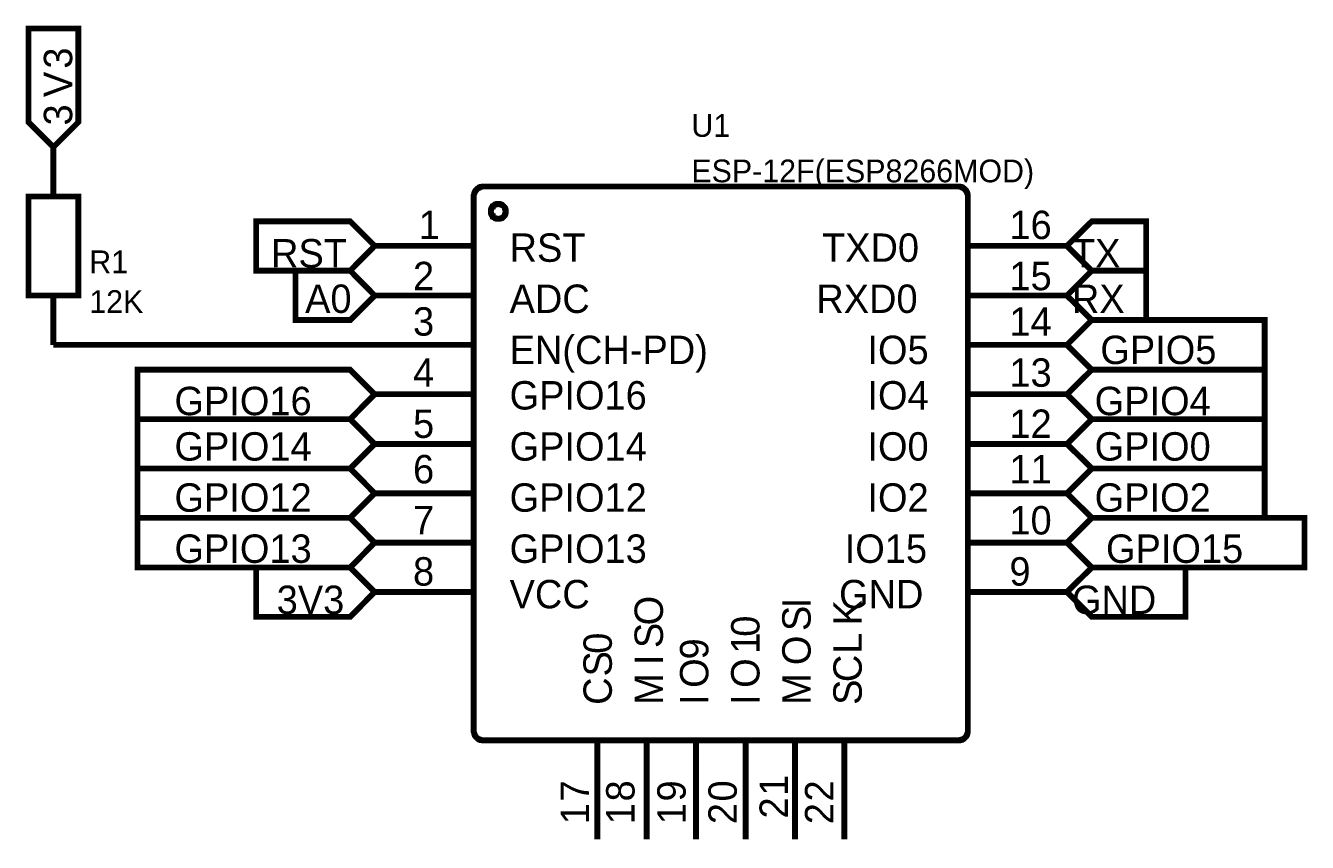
# Model space of a CAD drawing. Header units: millimetres. Extents: x 0 to 282, y 0 to 206.
# Drawn here: x 72.6 to 138.4, y 97.7 to 139.6 of the extents above; entities that cross this region are included whole.
import ezdxf

# ---------------------------------------------------------------- set-up
doc = ezdxf.new("R2010")
doc.units = ezdxf.units.MM
doc.layers.add('Sheet', color=255, linetype='Continuous')

msp = doc.modelspace()

# ---------------------------------------------------------------- linework, layer by layer
at = {"layer": 'Sheet'}
for points, const_width in [([(75.302, 134.68), (74.025, 133.403), (72.749, 134.68), (72.749, 139.494), (75.302, 139.494), (75.302, 134.68)], 0.3), ([(75.302, 134.68), (74.025, 133.403), (72.749, 134.68), (72.749, 139.494), (75.302, 139.494), (75.302, 134.68)], 0.0991), ([(72.749, 130.868), (75.302, 130.868), (75.302, 125.78), (72.749, 125.78), (72.749, 130.868)], 0.3), ([(84.439, 127.057), (84.439, 129.591), (89.272, 129.591), (90.53, 128.333), (89.272, 127.057), (84.439, 127.057)], 0.3), ([(127.37, 127.057), (126.093, 128.333), (127.37, 129.591), (130.16, 129.591), (130.16, 127.057), (127.37, 127.057)], 0.3), ([(84.439, 127.057), (84.439, 129.591), (89.272, 129.591), (90.53, 128.333), (89.272, 127.057), (84.439, 127.057)], 0.0991), ([(127.37, 127.057), (126.093, 128.333), (127.37, 129.591), (130.16, 129.591), (130.16, 127.057), (127.37, 127.057)], 0.0991), ([(86.463, 124.522), (86.463, 127.057), (89.272, 127.057), (90.53, 125.78), (89.272, 124.522), (86.463, 124.522)], 0.3), ([(86.463, 124.522), (86.463, 127.057), (89.272, 127.057), (90.53, 125.78), (89.272, 124.522), (86.463, 124.522)], 0.0991), ([(127.37, 124.522), (126.093, 125.78), (127.37, 127.057), (130.16, 127.057), (130.16, 124.522), (127.37, 124.522)], 0.3), ([(127.37, 124.522), (126.093, 125.78), (127.37, 127.057), (130.16, 127.057), (130.16, 124.522), (127.37, 124.522)], 0.0991), ([(127.37, 121.968), (126.093, 123.245), (127.37, 124.522), (136.251, 124.522), (136.251, 121.968), (127.37, 121.968)], 0.3), ([(127.37, 121.968), (126.093, 123.245), (127.37, 124.522), (136.251, 124.522), (136.251, 121.968), (127.37, 121.968)], 0.0991), ([(78.348, 119.433), (78.348, 121.968), (89.272, 121.968), (90.53, 120.71), (89.272, 119.433), (78.348, 119.433)], 0.3), ([(78.348, 119.433), (78.348, 121.968), (89.272, 121.968), (90.53, 120.71), (89.272, 119.433), (78.348, 119.433)], 0.0991), ([(127.37, 119.433), (126.093, 120.71), (127.37, 121.968), (136.251, 121.968), (136.251, 119.433), (127.37, 119.433)], 0.3), ([(127.37, 119.433), (126.093, 120.71), (127.37, 121.968), (136.251, 121.968), (136.251, 119.433), (127.37, 119.433)], 0.0991), ([(78.348, 116.899), (78.348, 119.433), (89.272, 119.433), (90.53, 118.157), (89.272, 116.899), (78.348, 116.899)], 0.3), ([(78.348, 116.899), (78.348, 119.433), (89.272, 119.433), (90.53, 118.157), (89.272, 116.899), (78.348, 116.899)], 0.0991), ([(127.37, 116.899), (126.093, 118.157), (127.37, 119.433), (136.251, 119.433), (136.251, 116.899), (127.37, 116.899)], 0.3), ([(127.37, 116.899), (126.093, 118.157), (127.37, 119.433), (136.251, 119.433), (136.251, 116.899), (127.37, 116.899)], 0.0991), ([(78.348, 114.364), (78.348, 116.899), (89.272, 116.899), (90.53, 115.622), (89.272, 114.364), (78.348, 114.364)], 0.3), ([(78.348, 114.364), (78.348, 116.899), (89.272, 116.899), (90.53, 115.622), (89.272, 114.364), (78.348, 114.364)], 0.0991), ([(127.37, 114.364), (126.093, 115.622), (127.37, 116.899), (136.251, 116.899), (136.251, 114.364), (127.37, 114.364)], 0.3), ([(127.37, 114.364), (126.093, 115.622), (127.37, 116.899), (136.251, 116.899), (136.251, 114.364), (127.37, 114.364)], 0.0991), ([(78.348, 111.81), (78.348, 114.364), (89.272, 114.364), (90.53, 113.087), (89.272, 111.81), (78.348, 111.81)], 0.3), ([(78.348, 111.81), (78.348, 114.364), (89.272, 114.364), (90.53, 113.087), (89.272, 111.81), (78.348, 111.81)], 0.0991), ([(127.37, 111.81), (126.093, 113.087), (127.37, 114.364), (138.294, 114.364), (138.294, 111.81), (127.37, 111.81)], 0.3), ([(127.37, 111.81), (126.093, 113.087), (127.37, 114.364), (138.294, 114.364), (138.294, 111.81), (127.37, 111.81)], 0.0991), ([(84.439, 109.276), (84.439, 111.81), (89.272, 111.81), (90.53, 110.552), (89.272, 109.276), (84.439, 109.276)], 0.3), ([(127.37, 109.276), (126.093, 110.552), (127.37, 111.81), (132.184, 111.81), (132.184, 109.276), (127.37, 109.276)], 0.3), ([(84.439, 109.276), (84.439, 111.81), (89.272, 111.81), (90.53, 110.552), (89.272, 109.276), (84.439, 109.276)], 0.0991), ([(127.37, 109.276), (126.093, 110.552), (127.37, 111.81), (132.184, 111.81), (132.184, 109.276), (127.37, 109.276)], 0.0991)]:
    msp.add_lwpolyline(points, close=True, dxfattribs=dict(at, const_width=const_width))
for points, const_width in [([(74.025, 130.868), (74.025, 133.403)], 0.3), ([(95.618, 130.868), (95.618, 130.886), (95.618, 130.923), (95.618, 130.941), (95.637, 130.977), (95.637, 130.996), (95.637, 131.014), (95.655, 131.032), (95.655, 131.069), (95.673, 131.087), (95.673, 131.105), (95.691, 131.123), (95.71, 131.142), (95.71, 131.178), (95.728, 131.196), (95.746, 131.215), (95.764, 131.233), (95.783, 131.251), (95.801, 131.251), (95.819, 131.269), (95.837, 131.287), (95.855, 131.306), (95.874, 131.324), (95.91, 131.324), (95.928, 131.342), (95.947, 131.342), (95.965, 131.36), (96.001, 131.36), (96.02, 131.36), (96.056, 131.379), (96.074, 131.379), (96.111, 131.379), (96.129, 131.379)], 0.3), ([(96.129, 131.379), (120.512, 131.379)], 0.3), ([(120.512, 131.379), (120.531, 131.379), (120.567, 131.379), (120.585, 131.379), (120.604, 131.36), (120.64, 131.36), (120.658, 131.36), (120.677, 131.342), (120.713, 131.342), (120.731, 131.324), (120.749, 131.324), (120.768, 131.306), (120.786, 131.287), (120.804, 131.269), (120.822, 131.251), (120.841, 131.251), (120.859, 131.233), (120.877, 131.215), (120.895, 131.196), (120.914, 131.178), (120.914, 131.142), (120.932, 131.123), (120.95, 131.105), (120.95, 131.087), (120.968, 131.069), (120.968, 131.032), (120.987, 131.014), (120.987, 130.996), (120.987, 130.977), (121.005, 130.941), (121.005, 130.923), (121.005, 130.886), (121.005, 130.868)], 0.3), ([(95.618, 103.44), (95.618, 130.868)], 0.3), ([(96.494, 130.102), (96.494, 130.12), (96.494, 130.139), (96.494, 130.157), (96.494, 130.175), (96.512, 130.193), (96.512, 130.211), (96.512, 130.23), (96.53, 130.248), (96.53, 130.266), (96.549, 130.284), (96.549, 130.303), (96.567, 130.321), (96.567, 130.339), (96.585, 130.357), (96.603, 130.357), (96.603, 130.376), (96.621, 130.394), (96.64, 130.394), (96.658, 130.412), (96.676, 130.43), (96.676, 130.43), (96.694, 130.449), (96.713, 130.449), (96.731, 130.449), (96.749, 130.467), (96.767, 130.467), (96.786, 130.467), (96.804, 130.485), (96.822, 130.485), (96.84, 130.485), (96.859, 130.485), (96.877, 130.485)], 0.3), ([(96.494, 130.102), (96.494, 130.12), (96.494, 130.139), (96.494, 130.157), (96.494, 130.175), (96.512, 130.193), (96.512, 130.211), (96.512, 130.23), (96.53, 130.248), (96.53, 130.266), (96.549, 130.284), (96.549, 130.303), (96.567, 130.321), (96.567, 130.339), (96.585, 130.357), (96.603, 130.357), (96.603, 130.376), (96.621, 130.394), (96.64, 130.394), (96.658, 130.412), (96.676, 130.43), (96.676, 130.43), (96.694, 130.449), (96.713, 130.449), (96.731, 130.449), (96.749, 130.467), (96.767, 130.467), (96.786, 130.467), (96.804, 130.485), (96.822, 130.485), (96.84, 130.485), (96.859, 130.485), (96.877, 130.485)], 0.3), ([(96.494, 130.102), (96.494, 130.12), (96.494, 130.139), (96.494, 130.157), (96.494, 130.175), (96.512, 130.193), (96.512, 130.211), (96.512, 130.23), (96.53, 130.248), (96.53, 130.266), (96.549, 130.284), (96.549, 130.303), (96.567, 130.321), (96.567, 130.339), (96.585, 130.357), (96.603, 130.357), (96.603, 130.376), (96.621, 130.394), (96.64, 130.394), (96.658, 130.412), (96.676, 130.43), (96.676, 130.43), (96.694, 130.449), (96.713, 130.449), (96.731, 130.449), (96.749, 130.467), (96.767, 130.467), (96.786, 130.467), (96.804, 130.485), (96.822, 130.485), (96.84, 130.485), (96.859, 130.485), (96.877, 130.485)], 0.0991), ([(96.494, 130.102), (96.494, 130.12), (96.494, 130.139), (96.494, 130.157), (96.494, 130.175), (96.512, 130.193), (96.512, 130.211), (96.512, 130.23), (96.53, 130.248), (96.53, 130.266), (96.549, 130.284), (96.549, 130.303), (96.567, 130.321), (96.567, 130.339), (96.585, 130.357), (96.603, 130.357), (96.603, 130.376), (96.621, 130.394), (96.64, 130.394), (96.658, 130.412), (96.676, 130.43), (96.676, 130.43), (96.694, 130.449), (96.713, 130.449), (96.731, 130.449), (96.749, 130.467), (96.767, 130.467), (96.786, 130.467), (96.804, 130.485), (96.822, 130.485), (96.84, 130.485), (96.859, 130.485), (96.877, 130.485)], 0.0991), ([(96.877, 130.485), (96.877, 130.485)], 0.3), ([(96.877, 130.485), (96.895, 130.485), (96.913, 130.485), (96.931, 130.485), (96.95, 130.485), (96.968, 130.467), (96.986, 130.467), (97.004, 130.467), (97.023, 130.449), (97.041, 130.449), (97.059, 130.449), (97.077, 130.43), (97.096, 130.43), (97.114, 130.412), (97.132, 130.394), (97.132, 130.394), (97.15, 130.376), (97.169, 130.357), (97.169, 130.357), (97.187, 130.339), (97.205, 130.321), (97.205, 130.303), (97.223, 130.284), (97.223, 130.266), (97.223, 130.248), (97.242, 130.23), (97.242, 130.211), (97.242, 130.193), (97.26, 130.175), (97.26, 130.157), (97.26, 130.139), (97.26, 130.12), (97.26, 130.102)], 0.3), ([(96.877, 130.485), (96.877, 130.485)], 0.3), ([(96.877, 130.485), (96.895, 130.485), (96.913, 130.485), (96.931, 130.485), (96.95, 130.485), (96.968, 130.467), (96.986, 130.467), (97.004, 130.467), (97.023, 130.449), (97.041, 130.449), (97.059, 130.449), (97.077, 130.43), (97.096, 130.43), (97.114, 130.412), (97.132, 130.394), (97.132, 130.394), (97.15, 130.376), (97.169, 130.357), (97.169, 130.357), (97.187, 130.339), (97.205, 130.321), (97.205, 130.303), (97.223, 130.284), (97.223, 130.266), (97.223, 130.248), (97.242, 130.23), (97.242, 130.211), (97.242, 130.193), (97.26, 130.175), (97.26, 130.157), (97.26, 130.139), (97.26, 130.12), (97.26, 130.102)], 0.3), ([(96.877, 130.485), (96.877, 130.485)], 0.0991), ([(96.877, 130.485), (96.895, 130.485), (96.913, 130.485), (96.931, 130.485), (96.95, 130.485), (96.968, 130.467), (96.986, 130.467), (97.004, 130.467), (97.023, 130.449), (97.041, 130.449), (97.059, 130.449), (97.077, 130.43), (97.096, 130.43), (97.114, 130.412), (97.132, 130.394), (97.132, 130.394), (97.15, 130.376), (97.169, 130.357), (97.169, 130.357), (97.187, 130.339), (97.205, 130.321), (97.205, 130.303), (97.223, 130.284), (97.223, 130.266), (97.223, 130.248), (97.242, 130.23), (97.242, 130.211), (97.242, 130.193), (97.26, 130.175), (97.26, 130.157), (97.26, 130.139), (97.26, 130.12), (97.26, 130.102)], 0.0991), ([(96.877, 130.485), (96.877, 130.485)], 0.0991), ([(96.877, 130.485), (96.895, 130.485), (96.913, 130.485), (96.931, 130.485), (96.95, 130.485), (96.968, 130.467), (96.986, 130.467), (97.004, 130.467), (97.023, 130.449), (97.041, 130.449), (97.059, 130.449), (97.077, 130.43), (97.096, 130.43), (97.114, 130.412), (97.132, 130.394), (97.132, 130.394), (97.15, 130.376), (97.169, 130.357), (97.169, 130.357), (97.187, 130.339), (97.205, 130.321), (97.205, 130.303), (97.223, 130.284), (97.223, 130.266), (97.223, 130.248), (97.242, 130.23), (97.242, 130.211), (97.242, 130.193), (97.26, 130.175), (97.26, 130.157), (97.26, 130.139), (97.26, 130.12), (97.26, 130.102)], 0.0991), ([(121.005, 130.868), (121.005, 130.868), (121.005, 130.868), (121.005, 130.868), (121.005, 130.868), (121.005, 130.868), (121.005, 130.868), (121.005, 130.868), (121.005, 130.868), (121.005, 130.868), (121.005, 130.868), (121.005, 130.868), (121.005, 130.868), (121.005, 130.868), (121.005, 130.868), (121.005, 130.868), (121.005, 130.868), (121.005, 130.868), (121.005, 130.868), (121.005, 130.868), (121.005, 130.868), (121.005, 130.868), (121.005, 130.868), (121.005, 130.868), (121.005, 130.868), (121.005, 130.868), (121.005, 130.868), (121.005, 130.868), (121.005, 130.868), (121.005, 130.868), (121.005, 130.868), (121.005, 130.868), (121.005, 130.868)], 0.3), ([(121.005, 130.868), (121.005, 103.44)], 0.3), ([(96.877, 129.719), (96.859, 129.719), (96.84, 129.719), (96.822, 129.719), (96.804, 129.719), (96.786, 129.737), (96.767, 129.737), (96.749, 129.737), (96.731, 129.756), (96.713, 129.756), (96.694, 129.756), (96.676, 129.774), (96.676, 129.774), (96.658, 129.792), (96.64, 129.81), (96.621, 129.81), (96.603, 129.829), (96.603, 129.847), (96.585, 129.847), (96.567, 129.865), (96.567, 129.883), (96.549, 129.901), (96.549, 129.92), (96.53, 129.938), (96.53, 129.956), (96.512, 129.974), (96.512, 129.993), (96.512, 130.011), (96.494, 130.029), (96.494, 130.047), (96.494, 130.066), (96.494, 130.084), (96.494, 130.102)], 0.3), ([(96.494, 130.102), (96.494, 130.102)], 0.3), ([(96.877, 129.719), (96.859, 129.719), (96.84, 129.719), (96.822, 129.719), (96.804, 129.719), (96.786, 129.737), (96.767, 129.737), (96.749, 129.737), (96.731, 129.756), (96.713, 129.756), (96.694, 129.756), (96.676, 129.774), (96.676, 129.774), (96.658, 129.792), (96.64, 129.81), (96.621, 129.81), (96.603, 129.829), (96.603, 129.847), (96.585, 129.847), (96.567, 129.865), (96.567, 129.883), (96.549, 129.901), (96.549, 129.92), (96.53, 129.938), (96.53, 129.956), (96.512, 129.974), (96.512, 129.993), (96.512, 130.011), (96.494, 130.029), (96.494, 130.047), (96.494, 130.066), (96.494, 130.084), (96.494, 130.102)], 0.3), ([(96.494, 130.102), (96.494, 130.102)], 0.3), ([(96.877, 129.719), (96.859, 129.719), (96.84, 129.719), (96.822, 129.719), (96.804, 129.719), (96.786, 129.737), (96.767, 129.737), (96.749, 129.737), (96.731, 129.756), (96.713, 129.756), (96.694, 129.756), (96.676, 129.774), (96.676, 129.774), (96.658, 129.792), (96.64, 129.81), (96.621, 129.81), (96.603, 129.829), (96.603, 129.847), (96.585, 129.847), (96.567, 129.865), (96.567, 129.883), (96.549, 129.901), (96.549, 129.92), (96.53, 129.938), (96.53, 129.956), (96.512, 129.974), (96.512, 129.993), (96.512, 130.011), (96.494, 130.029), (96.494, 130.047), (96.494, 130.066), (96.494, 130.084), (96.494, 130.102)], 0.0991), ([(96.494, 130.102), (96.494, 130.102)], 0.0991), ([(96.877, 129.719), (96.859, 129.719), (96.84, 129.719), (96.822, 129.719), (96.804, 129.719), (96.786, 129.737), (96.767, 129.737), (96.749, 129.737), (96.731, 129.756), (96.713, 129.756), (96.694, 129.756), (96.676, 129.774), (96.676, 129.774), (96.658, 129.792), (96.64, 129.81), (96.621, 129.81), (96.603, 129.829), (96.603, 129.847), (96.585, 129.847), (96.567, 129.865), (96.567, 129.883), (96.549, 129.901), (96.549, 129.92), (96.53, 129.938), (96.53, 129.956), (96.512, 129.974), (96.512, 129.993), (96.512, 130.011), (96.494, 130.029), (96.494, 130.047), (96.494, 130.066), (96.494, 130.084), (96.494, 130.102)], 0.0991), ([(96.494, 130.102), (96.494, 130.102)], 0.0991), ([(97.26, 130.102), (97.26, 130.084), (97.26, 130.066), (97.26, 130.047), (97.26, 130.029), (97.242, 130.011), (97.242, 129.993), (97.242, 129.974), (97.223, 129.956), (97.223, 129.938), (97.223, 129.92), (97.205, 129.901), (97.205, 129.883), (97.187, 129.865), (97.169, 129.847), (97.169, 129.847), (97.15, 129.829), (97.132, 129.81), (97.132, 129.81), (97.114, 129.792), (97.096, 129.774), (97.077, 129.774), (97.059, 129.756), (97.041, 129.756), (97.023, 129.756), (97.004, 129.737), (96.986, 129.737), (96.968, 129.737), (96.95, 129.719), (96.931, 129.719), (96.913, 129.719), (96.895, 129.719), (96.877, 129.719)], 0.3), ([(97.26, 130.102), (97.26, 130.084), (97.26, 130.066), (97.26, 130.047), (97.26, 130.029), (97.242, 130.011), (97.242, 129.993), (97.242, 129.974), (97.223, 129.956), (97.223, 129.938), (97.223, 129.92), (97.205, 129.901), (97.205, 129.883), (97.187, 129.865), (97.169, 129.847), (97.169, 129.847), (97.15, 129.829), (97.132, 129.81), (97.132, 129.81), (97.114, 129.792), (97.096, 129.774), (97.077, 129.774), (97.059, 129.756), (97.041, 129.756), (97.023, 129.756), (97.004, 129.737), (96.986, 129.737), (96.968, 129.737), (96.95, 129.719), (96.931, 129.719), (96.913, 129.719), (96.895, 129.719), (96.877, 129.719)], 0.3), ([(97.26, 130.102), (97.26, 130.084), (97.26, 130.066), (97.26, 130.047), (97.26, 130.029), (97.242, 130.011), (97.242, 129.993), (97.242, 129.974), (97.223, 129.956), (97.223, 129.938), (97.223, 129.92), (97.205, 129.901), (97.205, 129.883), (97.187, 129.865), (97.169, 129.847), (97.169, 129.847), (97.15, 129.829), (97.132, 129.81), (97.132, 129.81), (97.114, 129.792), (97.096, 129.774), (97.077, 129.774), (97.059, 129.756), (97.041, 129.756), (97.023, 129.756), (97.004, 129.737), (96.986, 129.737), (96.968, 129.737), (96.95, 129.719), (96.931, 129.719), (96.913, 129.719), (96.895, 129.719), (96.877, 129.719)], 0.0991), ([(97.26, 130.102), (97.26, 130.084), (97.26, 130.066), (97.26, 130.047), (97.26, 130.029), (97.242, 130.011), (97.242, 129.993), (97.242, 129.974), (97.223, 129.956), (97.223, 129.938), (97.223, 129.92), (97.205, 129.901), (97.205, 129.883), (97.187, 129.865), (97.169, 129.847), (97.169, 129.847), (97.15, 129.829), (97.132, 129.81), (97.132, 129.81), (97.114, 129.792), (97.096, 129.774), (97.077, 129.774), (97.059, 129.756), (97.041, 129.756), (97.023, 129.756), (97.004, 129.737), (96.986, 129.737), (96.968, 129.737), (96.95, 129.719), (96.931, 129.719), (96.913, 129.719), (96.895, 129.719), (96.877, 129.719)], 0.0991), ([(97.26, 130.102), (97.26, 130.102), (97.26, 130.102), (97.26, 130.102), (97.26, 130.102), (97.26, 130.102), (97.26, 130.102), (97.26, 130.102), (97.26, 130.102), (97.26, 130.102), (97.26, 130.102), (97.26, 130.102), (97.26, 130.102), (97.26, 130.102), (97.26, 130.102), (97.26, 130.102), (97.26, 130.102), (97.26, 130.102), (97.26, 130.102), (97.26, 130.102), (97.26, 130.102), (97.26, 130.102), (97.26, 130.102), (97.26, 130.102), (97.26, 130.102), (97.26, 130.102), (97.26, 130.102), (97.26, 130.102), (97.26, 130.102), (97.26, 130.102), (97.26, 130.102), (97.26, 130.102), (97.26, 130.102)], 0.3), ([(97.26, 130.102), (97.26, 130.102)], 0.3), ([(97.26, 130.102), (97.26, 130.102), (97.26, 130.102), (97.26, 130.102), (97.26, 130.102), (97.26, 130.102), (97.26, 130.102), (97.26, 130.102), (97.26, 130.102), (97.26, 130.102), (97.26, 130.102), (97.26, 130.102), (97.26, 130.102), (97.26, 130.102), (97.26, 130.102), (97.26, 130.102), (97.26, 130.102), (97.26, 130.102), (97.26, 130.102), (97.26, 130.102), (97.26, 130.102), (97.26, 130.102), (97.26, 130.102), (97.26, 130.102), (97.26, 130.102), (97.26, 130.102), (97.26, 130.102), (97.26, 130.102), (97.26, 130.102), (97.26, 130.102), (97.26, 130.102), (97.26, 130.102), (97.26, 130.102)], 0.3), ([(97.26, 130.102), (97.26, 130.102)], 0.3), ([(97.26, 130.102), (97.26, 130.102), (97.26, 130.102), (97.26, 130.102), (97.26, 130.102), (97.26, 130.102), (97.26, 130.102), (97.26, 130.102), (97.26, 130.102), (97.26, 130.102), (97.26, 130.102), (97.26, 130.102), (97.26, 130.102), (97.26, 130.102), (97.26, 130.102), (97.26, 130.102), (97.26, 130.102), (97.26, 130.102), (97.26, 130.102), (97.26, 130.102), (97.26, 130.102), (97.26, 130.102), (97.26, 130.102), (97.26, 130.102), (97.26, 130.102), (97.26, 130.102), (97.26, 130.102), (97.26, 130.102), (97.26, 130.102), (97.26, 130.102), (97.26, 130.102), (97.26, 130.102), (97.26, 130.102)], 0.0991), ([(97.26, 130.102), (97.26, 130.102)], 0.0991), ([(97.26, 130.102), (97.26, 130.102), (97.26, 130.102), (97.26, 130.102), (97.26, 130.102), (97.26, 130.102), (97.26, 130.102), (97.26, 130.102), (97.26, 130.102), (97.26, 130.102), (97.26, 130.102), (97.26, 130.102), (97.26, 130.102), (97.26, 130.102), (97.26, 130.102), (97.26, 130.102), (97.26, 130.102), (97.26, 130.102), (97.26, 130.102), (97.26, 130.102), (97.26, 130.102), (97.26, 130.102), (97.26, 130.102), (97.26, 130.102), (97.26, 130.102), (97.26, 130.102), (97.26, 130.102), (97.26, 130.102), (97.26, 130.102), (97.26, 130.102), (97.26, 130.102), (97.26, 130.102), (97.26, 130.102)], 0.0991), ([(97.26, 130.102), (97.26, 130.102)], 0.0991), ([(95.618, 128.333), (90.53, 128.333)], 0.3), ([(121.005, 128.333), (126.093, 128.333)], 0.3), ([(74.025, 125.78), (74.025, 123.245)], 0.3), ([(95.618, 125.78), (90.53, 125.78)], 0.3), ([(121.005, 125.78), (126.093, 125.78)], 0.3), ([(74.025, 123.245), (90.53, 123.245)], 0.3), ([(95.618, 123.245), (90.53, 123.245)], 0.3), ([(121.005, 123.245), (126.093, 123.245)], 0.3), ([(95.618, 120.71), (90.53, 120.71)], 0.3), ([(121.005, 120.71), (126.093, 120.71)], 0.3), ([(95.618, 118.157), (90.53, 118.157)], 0.3), ([(121.005, 118.157), (126.093, 118.157)], 0.3), ([(95.618, 115.622), (90.53, 115.622)], 0.3), ([(121.005, 115.622), (126.093, 115.622)], 0.3), ([(95.618, 113.087), (90.53, 113.087)], 0.3), ([(121.005, 113.087), (126.093, 113.087)], 0.3), ([(95.618, 110.552), (90.53, 110.552)], 0.3), ([(121.005, 110.552), (126.093, 110.552)], 0.3), ([(96.129, 102.929), (96.111, 102.929), (96.074, 102.929), (96.056, 102.929), (96.02, 102.947), (96.001, 102.947), (95.965, 102.947), (95.947, 102.966), (95.928, 102.966), (95.91, 102.984), (95.874, 102.984), (95.855, 103.002), (95.837, 103.02), (95.819, 103.02), (95.801, 103.039), (95.783, 103.057), (95.764, 103.075), (95.746, 103.093), (95.728, 103.111), (95.71, 103.13), (95.71, 103.148), (95.691, 103.166), (95.673, 103.184), (95.673, 103.221), (95.655, 103.239), (95.655, 103.257), (95.637, 103.276), (95.637, 103.312), (95.637, 103.33), (95.618, 103.367), (95.618, 103.385), (95.618, 103.421), (95.618, 103.44)], 0.3), ([(121.005, 103.44), (121.005, 103.421), (121.005, 103.385), (121.005, 103.367), (120.987, 103.33), (120.987, 103.312), (120.987, 103.276), (120.968, 103.257), (120.968, 103.239), (120.95, 103.221), (120.95, 103.184), (120.932, 103.166), (120.914, 103.148), (120.914, 103.13), (120.895, 103.111), (120.877, 103.093), (120.859, 103.075), (120.841, 103.057), (120.822, 103.039), (120.804, 103.02), (120.786, 103.02), (120.768, 103.002), (120.749, 102.984), (120.731, 102.984), (120.713, 102.966), (120.677, 102.966), (120.658, 102.947), (120.64, 102.947), (120.604, 102.947), (120.585, 102.929), (120.567, 102.929), (120.531, 102.929), (120.512, 102.929)], 0.3), ([(120.512, 102.929), (96.129, 102.929)], 0.3), ([(101.965, 102.929), (101.965, 97.841)], 0.3), ([(104.5, 102.929), (104.5, 97.841)], 0.3), ([(107.035, 102.929), (107.035, 97.841)], 0.3), ([(109.588, 102.929), (109.588, 97.841)], 0.3), ([(112.123, 102.929), (112.123, 97.841)], 0.3), ([(114.658, 102.929), (114.658, 97.841)], 0.3)]:
    msp.add_lwpolyline(points, dxfattribs=dict(at, const_width=const_width))

# ---------------------------------------------------------------- texts
for s, p in [('3', (74.992, 137.433)), ('V', (74.992, 135.974)), ('3', (74.992, 134.515)), ('O', (105.339, 108.838)), ('I', (112.926, 109.713)), ('K', (115.552, 108.838)), ('S', (112.926, 108.546)), ('S', (105.339, 107.671)), ('0', (110.299, 108.254)), ('0', (102.713, 107.379)), ('9', (107.673, 107.087)), ('1', (110.299, 107.379)), ('O', (112.926, 106.795)), ('L', (115.552, 107.379)), ('S', (102.713, 106.212)), ('I', (105.339, 106.795)), ('O', (107.673, 105.628)), ('O', (110.299, 105.628)), ('C', (115.552, 105.92)), ('C', (102.713, 104.753)), ('M', (105.339, 104.753)), ('M', (112.926, 104.753)), ('S', (115.552, 104.753)), ('I', (107.673, 104.753)), ('I', (110.299, 104.753)), ('7', (101.546, 99.792)), ('8', (103.88, 99.792)), ('9', (106.506, 99.792)), ('0', (109.132, 99.792)), ('1', (111.758, 100.084)), ('2', (114.093, 99.792)), ('1', (101.546, 98.625)), ('1', (103.88, 98.625)), ('1', (106.506, 98.625)), ('2', (109.132, 98.625)), ('2', (111.758, 98.917)), ('2', (114.093, 98.625))]:
    msp.add_text(s, height=1.459, rotation=90, dxfattribs=at).set_placement(p)
for s, height, p in [('U1', 1.1672, (106.798, 133.932)), ('ESP-12F(ESP8266MOD)', 1.16716, (106.798, 131.597)), ('1', 1.459, (92.792, 128.68)), ('16', 1.459, (123.139, 128.68)), ('RST', 1.459, (85.205, 127.221)), ('RST', 1.459, (97.46, 127.512)), ('TXD0', 1.459, (113.509, 127.512)), ('TX', 1.459, (126.348, 127.221)), ('R1', 1.1672, (75.867, 126.929)), ('2', 1.459, (92.5, 126.053)), ('15', 1.459, (123.139, 126.053)), ('12K', 1.1672, (75.867, 124.886)), ('A0', 1.459, (86.956, 124.886)), ('ADC', 1.459, (97.46, 124.886)), ('RXD0', 1.459, (113.217, 124.886)), ('RX', 1.459, (126.348, 124.886)), ('3', 1.459, (92.5, 123.719)), ('14', 1.459, (123.139, 123.719)), ('EN(CH-PD)', 1.459, (97.46, 122.26)), ('IO5', 1.459, (115.844, 122.26)), ('GPIO5', 1.459, (127.807, 122.26)), ('4', 1.459, (92.5, 121.093)), ('13', 1.459, (123.139, 121.093)), ('GPIO16', 1.459, (97.46, 119.926)), ('IO4', 1.459, (115.844, 119.926)), ('GPIO16', 1.459, (80.244, 119.634)), ('GPIO4', 1.459, (127.516, 119.634)), ('5', 1.459, (92.5, 118.467)), ('12', 1.459, (123.139, 118.467)), ('GPIO14', 1.459, (80.244, 117.3)), ('GPIO14', 1.459, (97.46, 117.3)), ('IO0', 1.459, (115.844, 117.3)), ('GPIO0', 1.459, (127.516, 117.3)), ('6', 1.459, (92.5, 116.133)), ('11', 1.459, (123.139, 116.133)), ('GPIO12', 1.459, (80.244, 114.674)), ('GPIO12', 1.459, (97.46, 114.674)), ('IO2', 1.459, (115.844, 114.674)), ('GPIO2', 1.459, (127.516, 114.674)), ('7', 1.459, (92.5, 113.506)), ('10', 1.459, (123.139, 113.506)), ('GPIO13', 1.459, (80.244, 112.048)), ('GPIO13', 1.459, (97.46, 112.048)), ('IO15', 1.459, (114.676, 112.048)), ('GPIO15', 1.459, (128.099, 112.048)), ('8', 1.459, (92.5, 110.88)), ('9', 1.459, (123.139, 110.88)), ('3V3', 1.459, (85.497, 109.421)), ('VCC', 1.459, (97.46, 109.713)), ('GND', 1.459, (114.385, 109.713)), ('GND', 1.459, (126.348, 109.421))]:
    msp.add_text(s, height=height, dxfattribs=at).set_placement(p)

doc.saveas('drawing.dxf')
